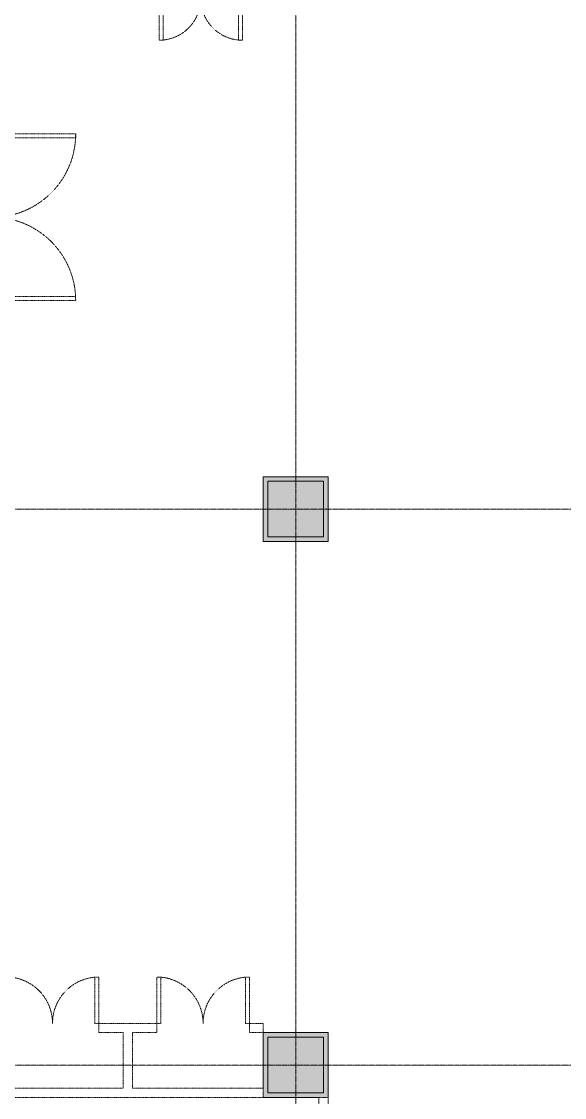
# Model space of a CAD drawing. Header units: inches. Extents: x -1424 to 1384, y 72 to 1893.
# Drawn here: x 726 to 960.4, y 754.1 to 1218.6 of the extents above; entities that cross this region are included whole.
import ezdxf

# ---------------------------------------------------------------- set-up
doc = ezdxf.new("R2010")
doc.units = ezdxf.units.IN
doc.header["$MEASUREMENT"] = 0
for name, pattern in [('Demolished', [0.1875, 0.125, -0.0625]), ('Demolished 3_128_', [0.046875, 0.023437, -0.023437]), ('Grid Line 1_4_', [0.4375, 0.25, -0.0625, 0.0625, -0.0625]), ('Hidden 1_16_', [0.09375, 0.0625, -0.03125])]:
    doc.linetypes.add(name, pattern=pattern)
for name, color, linetype, lineweight in [('820 1st St NE_04_Clean_dwg', 8, 'Continuous', 9), ('A-DOOR', 31, 'Demolished', 9), ('A-WALL', 113, 'Continuous', 13), ('IRF-WALL-FULL-HT', 7, 'Continuous', 9), ('IRF-WALL-FULL-HT-HATCH', 7, 'Continuous', 9), ('S-COLS', 52, 'Continuous', 13), ('S-GRID', 1, 'Continuous', 9)]:
    doc.layers.add(name, color=color, linetype=linetype, lineweight=lineweight)

# ---------------------------------------------------------------- blocks, each defined once
blk = doc.blocks.new('Double-Flush - 72_ x 96_-2573495-New Construction - Demolition Plan')
at = {"layer": 'A-DOOR', "color": 250, "linetype": 'Hidden 1_16_', "lineweight": 20}
for p, q in [((-36, 38), (-34.25, 38)), ((-36, 2), (-36, 38)), ((-34.25, 2), (-34.25, 38)), ((34.25, 2), (34.25, 37.96)), ((36, 2), (36, 38)), ((-36, 2), (-34.25, 2)), ((36, 2), (34.25, 2))]:
    blk.add_line(p, q, dxfattribs=at)
at = {"layer": 'A-DOOR', "color": 7, "linetype": 'Demolished 3_128_'}
for centre, start, end in [((-36, 2), 0, 90), ((36, 2), 90, 180)]:
    blk.add_arc(centre, 36, start, end, dxfattribs=at)
blk = doc.blocks.new('Double-Flush - 36_ x 96_-2573596-New Construction - Demolition Plan')
at = {"layer": 'A-DOOR', "color": 250, "linetype": 'Hidden 1_16_', "lineweight": 20}
for p, q in [((-18, 20), (-16.25, 20)), ((-18, 2), (-18, 20)), ((-16.25, 2), (-16.25, 20)), ((16.25, 2), (16.25, 19.91)), ((18, 2), (18, 20)), ((-18, 2), (-16.25, 2)), ((18, 2), (16.25, 2))]:
    blk.add_line(p, q, dxfattribs=at)
at = {"layer": 'A-DOOR', "color": 7, "linetype": 'Demolished 3_128_'}
for centre, start, end in [((-18, 2), 0, 90), ((18, 2), 90, 180)]:
    blk.add_arc(centre, 18, start, end, dxfattribs=at)
blk = doc.blocks.new('Double-Flush - 40_ x 96_-2573655-New Construction - Demolition Plan')
at = {"layer": 'A-DOOR', "color": 250, "linetype": 'Hidden 1_16_', "lineweight": 20}
for p, q in [((-20, 22), (-18.25, 22)), ((-20, 2), (-20, 22)), ((-18.25, 2), (-18.25, 22)), ((18.25, 2), (18.25, 21.92)), ((20, 2), (20, 22)), ((-20, 2), (-18.25, 2)), ((20, 2), (18.25, 2))]:
    blk.add_line(p, q, dxfattribs=at)
at = {"layer": 'A-DOOR', "color": 7, "linetype": 'Demolished 3_128_'}
for centre, start, end in [((-20, 2), 0, 90), ((20, 2), 90, 180)]:
    blk.add_arc(centre, 20, start, end, dxfattribs=at)
blk = doc.blocks.new('Concrete-Square-Column - 24 x 24-2599265-New Construction - Demolition Plan')
at = {"layer": 'S-COLS', "lineweight": 9}
blk.add_hatch(color=55, dxfattribs=at).paths.add_polyline_path([(-12, -12), (12, -12), (12, 12), (-12, 12), (-12, -4.95)], flags=0)
at = {"layer": 'S-COLS', "color": 250, "lineweight": 20}
for p, q in [((12, 12), (-12, 12)), ((-12, 12), (-12, -12)), ((12, -12), (12, 12)), ((-12, -12), (12, -12))]:
    blk.add_line(p, q, dxfattribs=at)
blk = doc.blocks.new('820 1st St NE_04_Clean_dwg-2391440-New Construction - Demolition Plan')
at = {"layer": 'IRF-WALL-FULL-HT-HATCH'}
h = blk.add_hatch(color=256, dxfattribs=at)
h.paths.add_polyline_path([(832.41, 994.07), (858.41, 994.07), (858.41, 1022.07), (830.41, 1022.07), (830.41, 994.07)], flags=0)
h.paths.add_polyline_path([(856.41, 996.07), (832.41, 996.07), (832.41, 1020.07), (856.41, 1020.07)], flags=0)
h = blk.add_hatch(color=256, dxfattribs=at)
h.paths.add_polyline_path([(830.41, 754.07), (858.41, 754.07), (858.41, 782.07), (830.41, 782.07), (830.41, 756.07)], flags=0)
h.paths.add_polyline_path([(856.41, 756.07), (832.41, 756.07), (832.41, 780.07), (856.41, 780.07)], flags=0)
at = {"layer": 'IRF-WALL-FULL-HT'}
for p, q in [((858.41, 754.07), (858.41, 782.07)), ((830.41, 754.07), (854.41, 754.07))]:
    blk.add_line(p, q, dxfattribs=at)
at = {"layer": 'IRF-WALL-FULL-HT', "flags": 128}
blk.add_lwpolyline([(858.41, 1022.07), (830.41, 1022.07), (830.41, 994.07), (858.41, 994.07)], close=True, dxfattribs=at)
blk.add_lwpolyline([(858.41, 782.07), (830.41, 782.07), (830.41, 758.07)], dxfattribs=at)

msp = doc.modelspace()

# ---------------------------------------------------------------- linework, layer by layer
at = {"layer": 'A-WALL', "color": 250, "linetype": 'Hidden 1_16_', "lineweight": 20}
for p, q in [((784.41, 786.07), (759.41, 786.07)), ((759.41, 786.07), (759.41, 782.07)), ((784.41, 782.07), (784.41, 786.07)), ((830.41, 786.07), (824.41, 786.07)), ((824.41, 786.07), (824.41, 782.07)), ((830.41, 782.07), (830.41, 786.07)), ((759.41, 782.07), (769.91, 782.07)), ((769.91, 782.07), (769.91, 758.07)), ((773.91, 782.07), (784.41, 782.07)), ((773.91, 758.07), (773.91, 782.07)), ((824.41, 782.07), (830.41, 782.07)), ((769.91, 758.07), (713.41, 758.07)), ((830.41, 758.07), (773.91, 758.07)), ((830.41, 754.07), (830.41, 758.07)), ((713.41, 754.07), (830.41, 754.07)), ((854.41, 754.07), (854.41, 737.74)), ((858.41, 754.07), (854.41, 754.07)), ((858.41, 737.74), (858.41, 754.07))]:
    msp.add_line(p, q, dxfattribs=at)
at = {"layer": 'S-GRID', "linetype": 'Grid Line 1_4_'}
for p, q in [((844.41, 120.07), (844.41, 1796.73)), ((1336.41, 1008.07), (-1328.13, 1008.07)), ((1336.41, 768.07), (-1328.13, 768.07))]:
    msp.add_line(p, q, dxfattribs=at)

# ---------------------------------------------------------------- block references
at = {"layer": '820 1st St NE_04_Clean_dwg', "color": 7}
msp.add_blockref('820 1st St NE_04_Clean_dwg-2391440-New Construction - Demolition Plan', (0, 0), dxfattribs=at)
at = {"layer": 'A-DOOR', "color": 7, "linetype": 'Demolished 3_128_'}
for name, p, rotation in [('Double-Flush - 36_ x 96_-2573596-New Construction - Demolition Plan', (803.41, 1230.49), 180), ('Double-Flush - 72_ x 96_-2573495-New Construction - Demolition Plan', (711.41, 1134.07), 269.9999999999999)]:
    msp.add_blockref(name, p, dxfattribs=dict(at, rotation=rotation))
for p in [(739.41, 784.07), (804.41, 784.07)]:
    msp.add_blockref('Double-Flush - 40_ x 96_-2573655-New Construction - Demolition Plan', p, dxfattribs=at)
at = {"layer": 'S-COLS', "lineweight": 9}
for p in [(844.41, 1008.07), (844.41, 768.07)]:
    msp.add_blockref('Concrete-Square-Column - 24 x 24-2599265-New Construction - Demolition Plan', p, dxfattribs=at)

doc.saveas('drawing.dxf')
